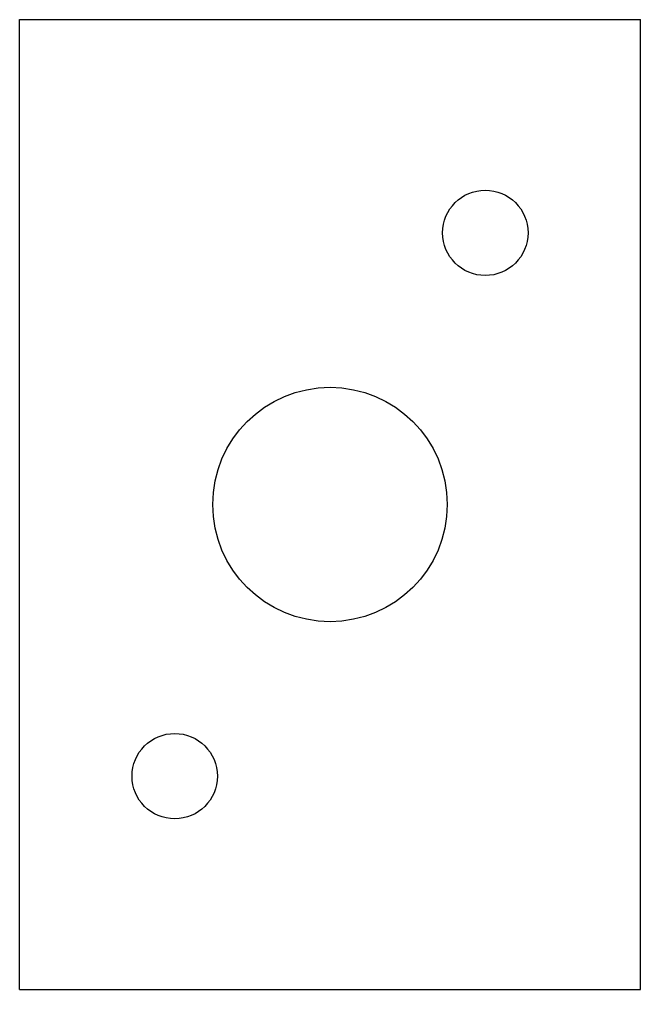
# Model space of a CAD drawing. Header units: millimetres. Extents: x 0 to 16, y 0 to 25.
import ezdxf

# ---------------------------------------------------------------- set-up
doc = ezdxf.new("R2010")
doc.units = ezdxf.units.MM

msp = doc.modelspace()

# ---------------------------------------------------------------- linework, layer by layer
for p, q in [((0, 0), (0, 25)), ((0, 25), (16, 25)), ((16, 0), (16, 25)), ((0, 0), (16, 0))]:
    msp.add_line(p, q)
for centre, radius in [((12, 19.5), 1.1), ((8, 12.5), 3.02), ((4, 5.5), 1.1)]:
    msp.add_circle(centre, radius)

doc.saveas('drawing.dxf')
